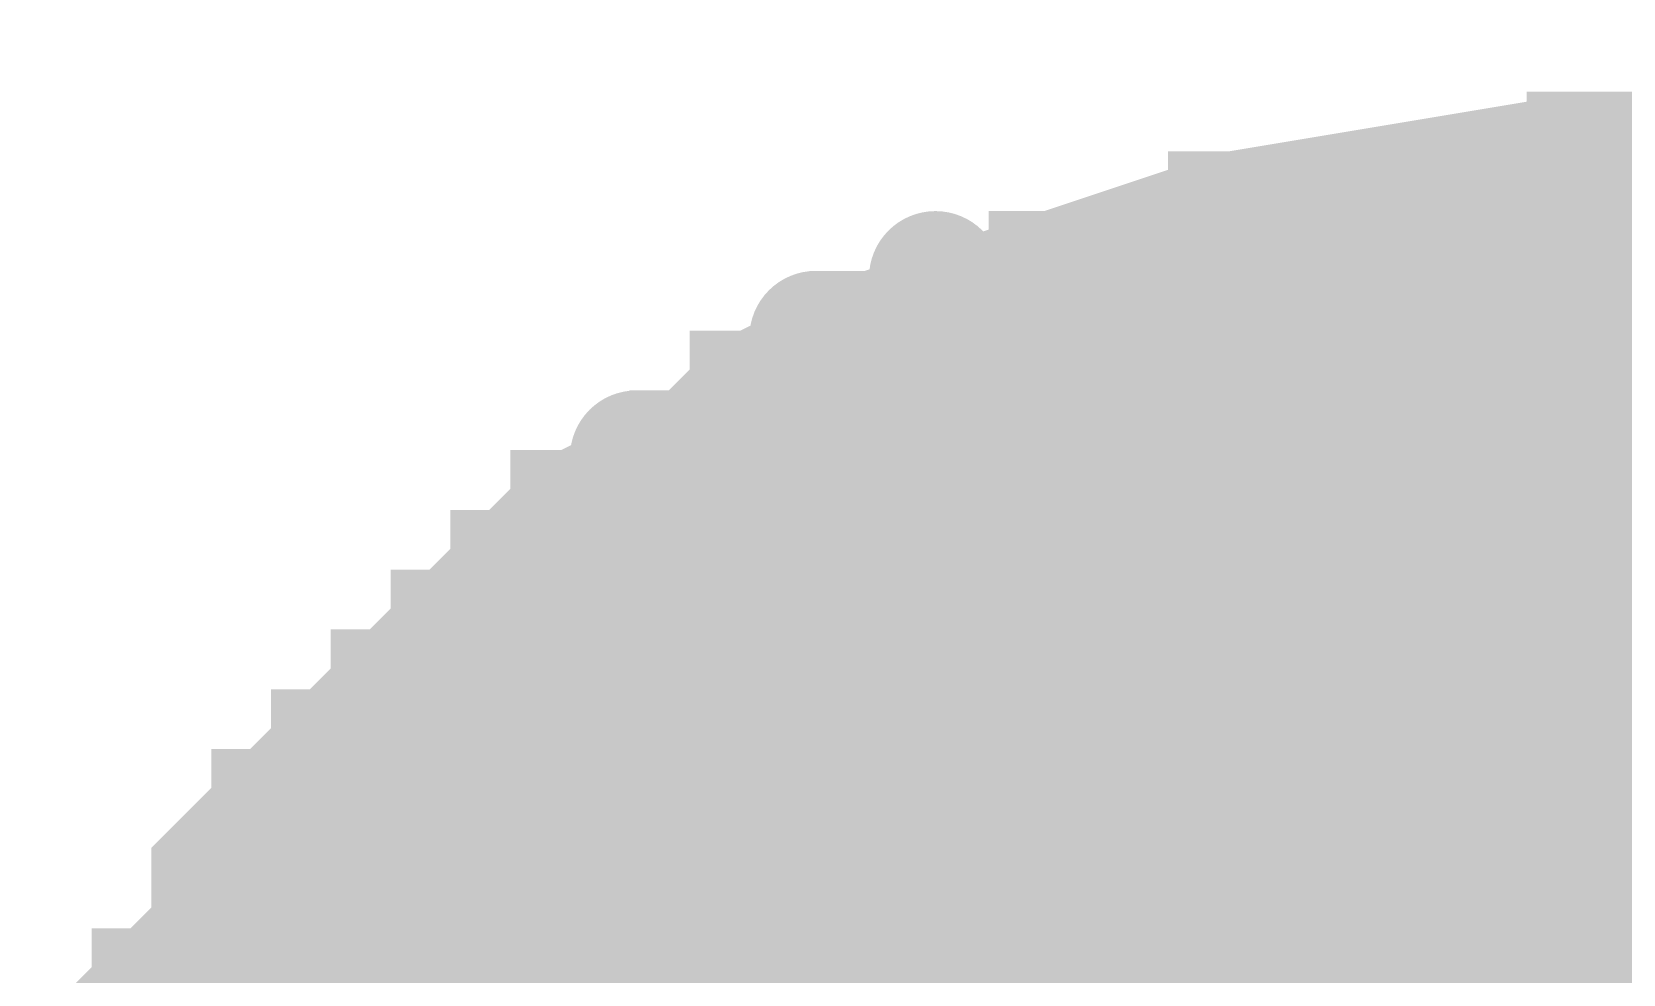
# Model space of a CAD drawing. Extents: x -0.1 to 65.1, y -1.2 to 30.1.
# Drawn here: x 23.9594 to 24.2635, y 6.8524 to 7.0326 of the extents above; entities that cross this region are included whole.
import ezdxf

# ---------------------------------------------------------------- set-up
doc = ezdxf.new("R2010")
doc.units = 0
doc.header["$MEASUREMENT"] = 0
doc.layers.get('0').update_dxf_attribs({"linetype": 'CONTINUOUS'})
doc.layers.add('2D_LINE_126', color=7, linetype='CONTINUOUS')

# ---------------------------------------------------------------- blocks, each defined once
blk = doc.blocks.new('SMOOTH_0$0254')
at = {"const_width": 0.0127}
blk.add_lwpolyline([(-0.00635, 0, 1), (0.00635, 0, 1)], format="xyb", close=True, dxfattribs=at)
blk = doc.blocks.new('DRAWING_63')
at = {"layer": '2D_LINE_126', "const_width": 0.0254}
for points in [[(-6.06933, -0.51435), (-6.08076, -0.51435), (-6.09219, -0.51435), (-6.09219, -0.52578), (-6.10362, -0.52578), (-6.11505, -0.52578), (-6.12648, -0.52578), (-6.13791, -0.52578), (-6.14934, -0.52578), (-6.16077, -0.52578), (-6.16077, -0.53721), (-6.1722, -0.53721), (-6.18363, -0.53721), (-6.19506, -0.53721), (-6.19506, -0.54864), (-6.20649, -0.54864), (-6.21792, -0.54864), (-6.22935, -0.54864), (-6.22935, -0.56007), (-6.24078, -0.56007), (-6.25221, -0.56007), (-6.25221, -0.5715), (-6.26364, -0.5715), (-6.26364, -0.58293), (-6.27507, -0.58293), (-6.2865, -0.58293), (-6.2865, -0.59436), (-6.29793, -0.59436), (-6.29793, -0.60579), (-6.30936, -0.60579), (-6.30936, -0.61722), (-6.32079, -0.61722), (-6.32079, -0.62865), (-6.32079, -0.64008), (-6.33222, -0.64008), (-6.33222, -0.65151), (-6.34365, -0.65151), (-6.34365, -0.66294)], [(-6.08076, -0.66294), (-6.08076, -0.65151), (-6.08076, -0.64008), (-6.08076, -0.62865), (-6.08076, -0.61722), (-6.08076, -0.60579), (-6.08076, -0.59436), (-6.08076, -0.58293), (-6.08076, -0.5715), (-6.08076, -0.56007), (-6.08076, -0.54864), (-6.08076, -0.53721), (-6.08076, -0.52578), (-6.08076, -0.51435), (-6.08076, -0.50292), (-6.08076, -0.49149), (-6.08076, -0.48006)], [(-5.08635, -0.49149), (-6.09219, -0.49149), (-6.16077, -0.50292), (-6.19506, -0.51435), (-6.22935, -0.52578), (-6.25221, -0.53721), (-6.26364, -0.54864), (-6.2865, -0.56007), (-6.29793, -0.5715), (-6.30936, -0.58293), (-6.32079, -0.59436), (-6.33222, -0.60579), (-6.34365, -0.61722), (-6.35508, -0.62865), (-6.35508, -0.64008), (-6.36651, -0.65151), (-6.37794, -0.66294)], [(-6.06933, -0.49149), (-6.08076, -0.49149), (-6.09219, -0.49149), (-6.09219, -0.50292), (-6.10362, -0.50292), (-6.11505, -0.50292), (-6.12648, -0.50292), (-6.13791, -0.50292), (-6.14934, -0.50292), (-6.16077, -0.50292), (-6.16077, -0.51435), (-6.1722, -0.51435), (-6.18363, -0.51435), (-6.19506, -0.51435), (-6.19506, -0.52578), (-6.20649, -0.52578), (-6.21792, -0.52578), (-6.22935, -0.52578), (-6.22935, -0.53721), (-6.24078, -0.53721), (-6.25221, -0.53721), (-6.25221, -0.54864), (-6.26364, -0.54864), (-6.26364, -0.56007), (-6.27507, -0.56007), (-6.2865, -0.56007), (-6.2865, -0.5715), (-6.29793, -0.5715), (-6.29793, -0.58293), (-6.30936, -0.58293), (-6.30936, -0.59436), (-6.32079, -0.59436), (-6.32079, -0.60579), (-6.33222, -0.60579), (-6.33222, -0.61722), (-6.34365, -0.61722), (-6.34365, -0.62865), (-6.34365, -0.64008), (-6.35508, -0.64008), (-6.35508, -0.65151), (-6.36651, -0.65151), (-6.36651, -0.66294)], [(-6.14934, -0.66294), (-6.14934, -0.65151), (-6.14934, -0.64008), (-6.14934, -0.62865), (-6.14934, -0.61722), (-6.14934, -0.60579), (-6.14934, -0.59436), (-6.14934, -0.58293), (-6.14934, -0.5715), (-6.14934, -0.56007), (-6.14934, -0.54864), (-6.14934, -0.53721), (-6.14934, -0.52578), (-6.14934, -0.51435), (-6.14934, -0.50292), (-6.14934, -0.49149)], [(-6.13791, -0.66294), (-6.13791, -0.65151), (-6.13791, -0.64008), (-6.13791, -0.62865), (-6.13791, -0.61722), (-6.13791, -0.60579), (-6.13791, -0.59436), (-6.13791, -0.58293), (-6.13791, -0.5715), (-6.13791, -0.56007), (-6.13791, -0.54864), (-6.13791, -0.53721), (-6.13791, -0.52578), (-6.13791, -0.51435), (-6.13791, -0.50292), (-6.13791, -0.49149)], [(-6.12648, -0.66294), (-6.12648, -0.65151), (-6.12648, -0.64008), (-6.12648, -0.62865), (-6.12648, -0.61722), (-6.12648, -0.60579), (-6.12648, -0.59436), (-6.12648, -0.58293), (-6.12648, -0.5715), (-6.12648, -0.56007), (-6.12648, -0.54864), (-6.12648, -0.53721), (-6.12648, -0.52578), (-6.12648, -0.51435), (-6.12648, -0.50292), (-6.12648, -0.49149)], [(-6.11505, -0.66294), (-6.11505, -0.65151), (-6.11505, -0.64008), (-6.11505, -0.62865), (-6.11505, -0.61722), (-6.11505, -0.60579), (-6.11505, -0.59436), (-6.11505, -0.58293), (-6.11505, -0.5715), (-6.11505, -0.56007), (-6.11505, -0.54864), (-6.11505, -0.53721), (-6.11505, -0.52578), (-6.11505, -0.51435), (-6.11505, -0.50292), (-6.11505, -0.49149)], [(-6.10362, -0.66294), (-6.10362, -0.65151), (-6.10362, -0.64008), (-6.10362, -0.62865), (-6.10362, -0.61722), (-6.10362, -0.60579), (-6.10362, -0.59436), (-6.10362, -0.58293), (-6.10362, -0.5715), (-6.10362, -0.56007), (-6.10362, -0.54864), (-6.10362, -0.53721), (-6.10362, -0.52578), (-6.10362, -0.51435), (-6.10362, -0.50292), (-6.10362, -0.49149)], [(-6.06933, -0.50292), (-6.08076, -0.50292), (-6.09219, -0.50292), (-6.09219, -0.51435), (-6.10362, -0.51435), (-6.11505, -0.51435), (-6.12648, -0.51435), (-6.13791, -0.51435), (-6.14934, -0.51435), (-6.16077, -0.51435), (-6.16077, -0.52578), (-6.1722, -0.52578), (-6.18363, -0.52578), (-6.19506, -0.52578), (-6.19506, -0.53721), (-6.20649, -0.53721), (-6.21792, -0.53721), (-6.22935, -0.53721), (-6.22935, -0.54864), (-6.24078, -0.54864), (-6.25221, -0.54864), (-6.25221, -0.56007), (-6.26364, -0.56007), (-6.26364, -0.5715), (-6.27507, -0.5715), (-6.2865, -0.5715), (-6.2865, -0.58293), (-6.29793, -0.58293), (-6.29793, -0.59436), (-6.30936, -0.59436), (-6.30936, -0.60579), (-6.32079, -0.60579), (-6.32079, -0.61722), (-6.33222, -0.61722), (-6.33222, -0.62865), (-6.33222, -0.64008), (-6.34365, -0.64008), (-6.34365, -0.65151), (-6.35508, -0.65151), (-6.35508, -0.66294)], [(-6.18363, -0.66294), (-6.18363, -0.65151), (-6.18363, -0.64008), (-6.18363, -0.62865), (-6.18363, -0.61722), (-6.18363, -0.60579), (-6.18363, -0.59436), (-6.18363, -0.58293), (-6.18363, -0.5715), (-6.18363, -0.56007), (-6.18363, -0.54864), (-6.18363, -0.53721), (-6.18363, -0.52578), (-6.18363, -0.51435), (-6.18363, -0.50292)], [(-6.1722, -0.66294), (-6.1722, -0.65151), (-6.1722, -0.64008), (-6.1722, -0.62865), (-6.1722, -0.61722), (-6.1722, -0.60579), (-6.1722, -0.59436), (-6.1722, -0.58293), (-6.1722, -0.5715), (-6.1722, -0.56007), (-6.1722, -0.54864), (-6.1722, -0.53721), (-6.1722, -0.52578), (-6.1722, -0.51435), (-6.1722, -0.50292)], [(-6.21792, -0.51435), (-6.21792, -0.52578), (-6.21792, -0.53721), (-6.21792, -0.54864), (-6.21792, -0.56007), (-6.21792, -0.5715), (-6.21792, -0.58293), (-6.21792, -0.59436), (-6.21792, -0.60579), (-6.21792, -0.61722), (-6.21792, -0.62865), (-6.21792, -0.64008), (-6.21792, -0.65151), (-6.21792, -0.66294)], [(-6.20649, -0.66294), (-6.20649, -0.65151), (-6.20649, -0.64008), (-6.20649, -0.62865), (-6.20649, -0.61722), (-6.20649, -0.60579), (-6.20649, -0.59436), (-6.20649, -0.58293), (-6.20649, -0.5715), (-6.20649, -0.56007), (-6.20649, -0.54864), (-6.20649, -0.53721), (-6.20649, -0.52578), (-6.20649, -0.51435)], [(-6.06933, -0.52578), (-6.08076, -0.52578), (-6.09219, -0.52578), (-6.09219, -0.53721), (-6.10362, -0.53721), (-6.11505, -0.53721), (-6.12648, -0.53721), (-6.13791, -0.53721), (-6.14934, -0.53721), (-6.16077, -0.53721), (-6.16077, -0.54864), (-6.1722, -0.54864), (-6.18363, -0.54864), (-6.19506, -0.54864), (-6.19506, -0.56007), (-6.20649, -0.56007), (-6.21792, -0.56007), (-6.22935, -0.56007), (-6.22935, -0.5715), (-6.24078, -0.5715), (-6.25221, -0.5715), (-6.25221, -0.58293), (-6.26364, -0.58293), (-6.26364, -0.59436), (-6.27507, -0.59436), (-6.2865, -0.59436), (-6.2865, -0.60579), (-6.29793, -0.60579), (-6.29793, -0.61722), (-6.30936, -0.61722), (-6.30936, -0.62865), (-6.30936, -0.64008), (-6.32079, -0.64008), (-6.32079, -0.65151), (-6.33222, -0.65151), (-6.33222, -0.66294)], [(-6.24078, -0.52578), (-6.24078, -0.53721), (-6.24078, -0.54864), (-6.24078, -0.56007), (-6.24078, -0.5715), (-6.24078, -0.58293), (-6.24078, -0.59436), (-6.24078, -0.60579), (-6.24078, -0.61722), (-6.24078, -0.62865), (-6.24078, -0.64008), (-6.24078, -0.65151), (-6.24078, -0.66294)], [(-6.06933, -0.53721), (-6.08076, -0.53721), (-6.09219, -0.53721), (-6.09219, -0.54864), (-6.10362, -0.54864), (-6.11505, -0.54864), (-6.12648, -0.54864), (-6.13791, -0.54864), (-6.14934, -0.54864), (-6.16077, -0.54864), (-6.16077, -0.56007), (-6.1722, -0.56007), (-6.18363, -0.56007), (-6.19506, -0.56007), (-6.19506, -0.5715), (-6.20649, -0.5715), (-6.21792, -0.5715), (-6.22935, -0.5715), (-6.22935, -0.58293), (-6.24078, -0.58293), (-6.25221, -0.58293), (-6.25221, -0.59436), (-6.26364, -0.59436), (-6.26364, -0.60579), (-6.27507, -0.60579), (-6.2865, -0.60579), (-6.2865, -0.61722), (-6.29793, -0.61722), (-6.29793, -0.62865), (-6.29793, -0.64008), (-6.30936, -0.64008), (-6.30936, -0.65151), (-6.32079, -0.65151), (-6.32079, -0.66294)], [(-6.06933, -0.54864), (-6.08076, -0.54864), (-6.09219, -0.54864), (-6.09219, -0.56007), (-6.10362, -0.56007), (-6.11505, -0.56007), (-6.12648, -0.56007), (-6.13791, -0.56007), (-6.14934, -0.56007), (-6.16077, -0.56007), (-6.16077, -0.5715), (-6.1722, -0.5715), (-6.18363, -0.5715), (-6.19506, -0.5715), (-6.19506, -0.58293), (-6.20649, -0.58293), (-6.21792, -0.58293), (-6.22935, -0.58293), (-6.22935, -0.59436), (-6.24078, -0.59436), (-6.25221, -0.59436), (-6.25221, -0.60579), (-6.26364, -0.60579), (-6.26364, -0.61722), (-6.27507, -0.61722), (-6.2865, -0.61722), (-6.2865, -0.62865), (-6.29793, -0.62865), (-6.30936, -0.62865), (-6.32079, -0.62865), (-6.33222, -0.62865), (-6.34365, -0.62865), (-6.35508, -0.62865)], [(-6.27507, -0.54864), (-6.27507, -0.56007), (-6.27507, -0.5715), (-6.27507, -0.58293), (-6.27507, -0.59436), (-6.27507, -0.60579), (-6.27507, -0.61722), (-6.27507, -0.62865), (-6.27507, -0.64008), (-6.27507, -0.65151), (-6.27507, -0.66294)], [(-6.06933, -0.56007), (-6.08076, -0.56007), (-6.09219, -0.56007), (-6.09219, -0.5715), (-6.10362, -0.5715), (-6.11505, -0.5715), (-6.12648, -0.5715), (-6.13791, -0.5715), (-6.14934, -0.5715), (-6.16077, -0.5715), (-6.16077, -0.58293), (-6.1722, -0.58293), (-6.18363, -0.58293), (-6.19506, -0.58293), (-6.19506, -0.59436), (-6.20649, -0.59436), (-6.21792, -0.59436), (-6.22935, -0.59436), (-6.22935, -0.60579), (-6.24078, -0.60579), (-6.25221, -0.60579), (-6.25221, -0.61722), (-6.26364, -0.61722), (-6.26364, -0.62865), (-6.27507, -0.62865), (-6.2865, -0.62865), (-6.2865, -0.64008), (-6.29793, -0.64008), (-6.29793, -0.65151), (-6.30936, -0.65151), (-6.30936, -0.66294)], [(-6.29793, -0.66294), (-6.29793, -0.65151), (-6.2865, -0.65151), (-6.2865, -0.64008), (-6.27507, -0.64008), (-6.26364, -0.64008), (-6.26364, -0.62865), (-6.25221, -0.62865), (-6.25221, -0.61722), (-6.24078, -0.61722), (-6.22935, -0.61722), (-6.22935, -0.60579), (-6.21792, -0.60579), (-6.20649, -0.60579), (-6.19506, -0.60579), (-6.19506, -0.59436), (-6.18363, -0.59436), (-6.1722, -0.59436), (-6.16077, -0.59436), (-6.16077, -0.58293), (-6.14934, -0.58293), (-6.13791, -0.58293), (-6.12648, -0.58293), (-6.11505, -0.58293), (-6.10362, -0.58293), (-6.09219, -0.58293), (-6.09219, -0.5715), (-6.08076, -0.5715), (-6.06933, -0.5715)], [(-6.06933, -0.58293), (-6.08076, -0.58293), (-6.09219, -0.58293), (-6.09219, -0.59436), (-6.10362, -0.59436), (-6.11505, -0.59436), (-6.12648, -0.59436), (-6.13791, -0.59436), (-6.14934, -0.59436), (-6.16077, -0.59436), (-6.16077, -0.60579), (-6.1722, -0.60579), (-6.18363, -0.60579), (-6.19506, -0.60579), (-6.19506, -0.61722), (-6.20649, -0.61722), (-6.21792, -0.61722), (-6.22935, -0.61722), (-6.22935, -0.62865), (-6.24078, -0.62865), (-6.25221, -0.62865), (-6.25221, -0.64008), (-6.26364, -0.64008), (-6.26364, -0.65151), (-6.27507, -0.65151), (-6.2865, -0.65151), (-6.2865, -0.66294)], [(-6.06933, -0.59436), (-6.08076, -0.59436), (-6.09219, -0.59436), (-6.09219, -0.60579), (-6.10362, -0.60579), (-6.11505, -0.60579), (-6.12648, -0.60579), (-6.13791, -0.60579), (-6.14934, -0.60579), (-6.16077, -0.60579), (-6.16077, -0.61722), (-6.1722, -0.61722), (-6.18363, -0.61722), (-6.19506, -0.61722), (-6.19506, -0.62865), (-6.20649, -0.62865), (-6.21792, -0.62865), (-6.22935, -0.62865), (-6.22935, -0.64008), (-6.24078, -0.64008), (-6.25221, -0.64008), (-6.25221, -0.65151), (-6.26364, -0.65151), (-6.26364, -0.66294)], [(-6.06933, -0.60579), (-6.08076, -0.60579), (-6.09219, -0.60579), (-6.09219, -0.61722), (-6.10362, -0.61722), (-6.11505, -0.61722), (-6.12648, -0.61722), (-6.13791, -0.61722), (-6.14934, -0.61722), (-6.16077, -0.61722), (-6.16077, -0.62865), (-6.1722, -0.62865), (-6.18363, -0.62865), (-6.19506, -0.62865), (-6.19506, -0.64008), (-6.20649, -0.64008), (-6.21792, -0.64008), (-6.22935, -0.64008), (-6.22935, -0.65151), (-6.24078, -0.65151), (-6.25221, -0.65151), (-6.25221, -0.66294)], [(-6.06933, -0.61722), (-6.08076, -0.61722), (-6.09219, -0.61722), (-6.09219, -0.62865), (-6.10362, -0.62865), (-6.11505, -0.62865), (-6.12648, -0.62865), (-6.13791, -0.62865), (-6.14934, -0.62865), (-6.16077, -0.62865), (-6.16077, -0.64008), (-6.1722, -0.64008), (-6.18363, -0.64008), (-6.19506, -0.64008), (-6.19506, -0.65151), (-6.20649, -0.65151), (-6.21792, -0.65151), (-6.22935, -0.65151), (-6.22935, -0.66294)], [(-6.06933, -0.62865), (-6.08076, -0.62865), (-6.09219, -0.62865), (-6.09219, -0.64008), (-6.10362, -0.64008), (-6.11505, -0.64008), (-6.12648, -0.64008), (-6.13791, -0.64008), (-6.14934, -0.64008), (-6.16077, -0.64008), (-6.16077, -0.65151), (-6.1722, -0.65151), (-6.18363, -0.65151), (-6.19506, -0.65151), (-6.19506, -0.66294)], [(-6.06933, -0.64008), (-6.08076, -0.64008), (-6.09219, -0.64008), (-6.09219, -0.65151), (-6.10362, -0.65151), (-6.11505, -0.65151), (-6.12648, -0.65151), (-6.13791, -0.65151), (-6.14934, -0.65151), (-6.16077, -0.65151), (-6.16077, -0.66294)], [(-6.06933, -0.65151), (-6.08076, -0.65151), (-6.09219, -0.65151), (-6.09219, -0.66294)]]:
    blk.add_lwpolyline(points, dxfattribs=at)
at = {"layer": '2D_LINE_126'}
for p in [(-6.21792, -0.51435), (-6.24078, -0.52578), (-6.21792, -0.52578), (-6.24078, -0.53721), (-6.27507, -0.54864), (-6.27507, -0.56007)]:
    blk.add_blockref('SMOOTH_0$0254', p, dxfattribs=at)

msp = doc.modelspace()

# ---------------------------------------------------------------- block references
msp.add_blockref('DRAWING_63', (30.35, 7.5))

doc.saveas('drawing.dxf')
